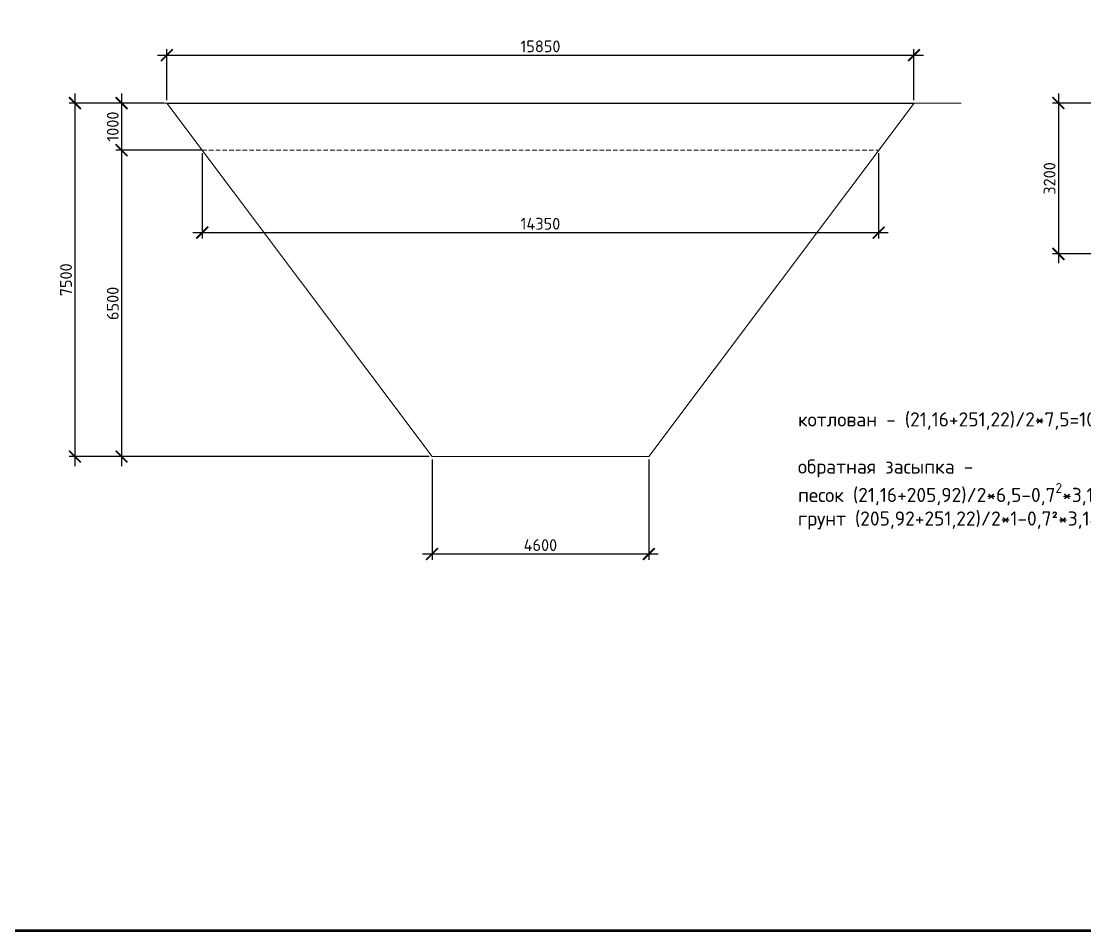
# Model space of a CAD drawing. Header units: metres. Extents: x 317593 to 442455, y 34945 to 102819.
# Drawn here: x 355529 to 378090, y 34945 to 54239 of the extents above; entities that cross this region are included whole.
import ezdxf

# ---------------------------------------------------------------- set-up
doc = ezdxf.new("R2010")
doc.units = ezdxf.units.M
doc.header["$PDSIZE"] = 1
doc.linetypes.add('невидимая', pattern=[9.525, 6.35, -3.175])
doc.layers.get('0').update_dxf_attribs({"lineweight": 0})
doc.layers.get('Defpoints').update_dxf_attribs({"color": 3})
for name, color, linetype, lineweight in [('второстепенные', 7, 'Continuous', 25), ('выноски', 7, 'Continuous', 15), ('Невидимая', 7, 'невидимая', 15)]:
    doc.layers.add(name, color=color, linetype=linetype, lineweight=lineweight)
doc.layers.add('помощь', color=1, linetype='Continuous', lineweight=0, plot=False)
doc.styles.add('ISOCPEUR', font='isocpeur.ttf')
doc.dimstyles.new('SPDS-ISOCUP', dxfattribs={"dimscale": 10, "dimtxt": 2.5, "dimasz": 2.5, "dimexe": 1.25, "dimexo": 0.625, "dimtad": 1, "dimdec": 0, "dimrnd": 0.001, "dimtxsty": 'ISOCPEUR', "dimblk": 'ARCHTICK', "dimcen": 2.5, "dimdle": 2, "dimadec": 0, "dimazin": 2, "dimtfac": 0.75, "dimtdec": 0, "dimtmove": 1, "dimatfit": 3, "dimfxl": 1, "dimtolj": 1, "dimarcsym": 1})

# ---------------------------------------------------------------- blocks, each defined once
blk = doc.blocks.new('_ArchTick')
at = {"color": 0, "linetype": 'ByBlock', "lineweight": 30, "const_width": 0.15}
blk.add_lwpolyline([(-0.5, -0.5), (0.5, 0.5)], dxfattribs=at)
blk = doc.blocks.new('*D68')
at = {"layer": 'Defpoints', "color": 0, "ltscale": 10, "transparency": 16777216}
for p in [(374468, 53519), (358618, 52504), (374468, 52504)]:
    blk.add_point(p, dxfattribs=at)
at = {"layer": 'помощь', "color": 0, "lineweight": -2, "ltscale": 10, "transparency": 16777216}
for p, q in [((358418, 53519), (374668, 53519)), ((358618, 52567), (358618, 53644)), ((374468, 52567), (374468, 53644))]:
    blk.add_line(p, q, dxfattribs=at)
at = {"layer": 'помощь', "color": 0, "lineweight": -2, "ltscale": 10, "transparency": 16777216, "xscale": 250, "yscale": 250, "zscale": 250, "rotation": 180}
blk.add_blockref('_ArchTick', (358618, 53519), dxfattribs=at)
at = {"layer": 'помощь', "color": 0, "lineweight": -2, "ltscale": 10, "transparency": 16777216, "xscale": 250, "yscale": 250, "zscale": 250}
blk.add_blockref('_ArchTick', (374468, 53519), dxfattribs=at)
at = {"layer": 'помощь', "color": 0, "ltscale": 10, "transparency": 16777216, "insert": (366543, 53706), "char_height": 250, "attachment_point": 5, "style": 'ISOCPEUR'}
blk.add_mtext('\\A1;15850', dxfattribs=at)
blk = doc.blocks.new('*D69')
at = {"layer": 'Defpoints', "color": 0, "ltscale": 10, "transparency": 16777216}
for p in [(359368, 51504), (373718, 51504), (373718, 49755)]:
    blk.add_point(p, dxfattribs=at)
at = {"layer": 'помощь', "color": 0, "lineweight": -2, "ltscale": 10, "transparency": 16777216}
for p, q in [((359368, 51442), (359368, 49630)), ((373718, 51442), (373718, 49630)), ((359168, 49755), (373918, 49755))]:
    blk.add_line(p, q, dxfattribs=at)
at = {"layer": 'помощь', "color": 0, "lineweight": -2, "ltscale": 10, "transparency": 16777216, "xscale": 250, "yscale": 250, "zscale": 250, "rotation": 180}
blk.add_blockref('_ArchTick', (359368, 49755), dxfattribs=at)
at = {"layer": 'помощь', "color": 0, "lineweight": -2, "ltscale": 10, "transparency": 16777216, "xscale": 250, "yscale": 250, "zscale": 250}
blk.add_blockref('_ArchTick', (373718, 49755), dxfattribs=at)
at = {"layer": 'помощь', "color": 0, "ltscale": 10, "transparency": 16777216, "insert": (366543, 49943), "char_height": 250, "attachment_point": 5, "style": 'ISOCPEUR'}
blk.add_mtext('\\A1;14350', dxfattribs=at)
blk = doc.blocks.new('*D70')
at = {"layer": 'Defpoints', "color": 0, "ltscale": 10, "transparency": 16777216}
for p in [(358618, 52504), (357657, 51504), (359368, 51504)]:
    blk.add_point(p, dxfattribs=at)
at = {"layer": 'помощь', "color": 0, "lineweight": -2, "ltscale": 10, "transparency": 16777216}
for p, q in [((357657, 52704), (357657, 51304)), ((358556, 52504), (357532, 52504)), ((359306, 51504), (357532, 51504))]:
    blk.add_line(p, q, dxfattribs=at)
at = {"layer": 'помощь', "color": 0, "lineweight": -2, "ltscale": 10, "transparency": 16777216, "xscale": 250, "yscale": 250, "zscale": 250}
for p, rotation in [((357657, 52504), 90), ((357657, 51504), 270)]:
    blk.add_blockref('_ArchTick', p, dxfattribs=dict(at, rotation=rotation))
at = {"layer": 'помощь', "color": 0, "ltscale": 10, "transparency": 16777216, "insert": (357470, 52004), "char_height": 250, "attachment_point": 5, "rotation": 90, "style": 'ISOCPEUR'}
blk.add_mtext('\\A1;1000', dxfattribs=at)
blk = doc.blocks.new('*D71')
at = {"layer": 'Defpoints', "color": 0, "ltscale": 10, "transparency": 16777216}
for p in [(359438, 51504), (357657, 45004), (364243, 45004)]:
    blk.add_point(p, dxfattribs=at)
at = {"layer": 'помощь', "color": 0, "lineweight": -2, "ltscale": 10, "transparency": 16777216}
for p, q in [((357657, 51704), (357657, 44804)), ((359376, 51504), (357532, 51504)), ((364181, 45004), (357532, 45004))]:
    blk.add_line(p, q, dxfattribs=at)
at = {"layer": 'помощь', "color": 0, "lineweight": -2, "ltscale": 10, "transparency": 16777216, "xscale": 250, "yscale": 250, "zscale": 250}
for p, rotation in [((357657, 51504), 90), ((357657, 45004), 270)]:
    blk.add_blockref('_ArchTick', p, dxfattribs=dict(at, rotation=rotation))
at = {"layer": 'помощь', "color": 0, "ltscale": 10, "transparency": 16777216, "insert": (357470, 48254), "char_height": 250, "attachment_point": 5, "rotation": 90, "style": 'ISOCPEUR'}
blk.add_mtext('\\A1;6500', dxfattribs=at)
blk = doc.blocks.new('*D72')
at = {"layer": 'Defpoints', "color": 0, "ltscale": 10, "transparency": 16777216}
for p in [(358618, 52504), (356667, 45004), (364243, 45004)]:
    blk.add_point(p, dxfattribs=at)
at = {"layer": 'помощь', "color": 0, "lineweight": -2, "ltscale": 10, "transparency": 16777216}
for p, q in [((356667, 52704), (356667, 44804)), ((358556, 52504), (356542, 52504)), ((364181, 45004), (356542, 45004))]:
    blk.add_line(p, q, dxfattribs=at)
at = {"layer": 'помощь', "color": 0, "lineweight": -2, "ltscale": 10, "transparency": 16777216, "xscale": 250, "yscale": 250, "zscale": 250}
for p, rotation in [((356667, 52504), 90), ((356667, 45004), 270)]:
    blk.add_blockref('_ArchTick', p, dxfattribs=dict(at, rotation=rotation))
at = {"layer": 'помощь', "color": 0, "ltscale": 10, "transparency": 16777216, "insert": (356479, 48754), "char_height": 250, "attachment_point": 5, "rotation": 90, "style": 'ISOCPEUR'}
blk.add_mtext('\\A1;7500', dxfattribs=at)
blk = doc.blocks.new('*D73')
at = {"layer": 'Defpoints', "color": 0, "ltscale": 10, "transparency": 16777216}
for p in [(364243, 45004), (368843, 45004), (368843, 42938)]:
    blk.add_point(p, dxfattribs=at)
at = {"layer": 'помощь', "color": 0, "lineweight": -2, "ltscale": 10, "transparency": 16777216}
for p, q in [((364243, 44942), (364243, 42813)), ((368843, 44942), (368843, 42813)), ((364043, 42938), (369043, 42938))]:
    blk.add_line(p, q, dxfattribs=at)
at = {"layer": 'помощь', "color": 0, "lineweight": -2, "ltscale": 10, "transparency": 16777216, "xscale": 250, "yscale": 250, "zscale": 250, "rotation": 180}
blk.add_blockref('_ArchTick', (364243, 42938), dxfattribs=at)
at = {"layer": 'помощь', "color": 0, "lineweight": -2, "ltscale": 10, "transparency": 16777216, "xscale": 250, "yscale": 250, "zscale": 250}
blk.add_blockref('_ArchTick', (368843, 42938), dxfattribs=at)
at = {"layer": 'помощь', "color": 0, "ltscale": 10, "transparency": 16777216, "insert": (366543, 43126), "char_height": 250, "attachment_point": 5, "style": 'ISOCPEUR'}
blk.add_mtext('\\A1;4600', dxfattribs=at)
blk = doc.blocks.new('*D94')
at = {"layer": 'Defpoints', "color": 0, "ltscale": 10, "transparency": 16777216}
for p in [(379483, 52504), (377532, 49304), (381883, 49304)]:
    blk.add_point(p, dxfattribs=at)
at = {"layer": 'помощь', "color": 0, "lineweight": -2, "ltscale": 10, "transparency": 16777216}
for p, q in [((377532, 52704), (377532, 49104)), ((379421, 52504), (377407, 52504)), ((381821, 49304), (377407, 49304))]:
    blk.add_line(p, q, dxfattribs=at)
at = {"layer": 'помощь', "color": 0, "lineweight": -2, "ltscale": 10, "transparency": 16777216, "xscale": 250, "yscale": 250, "zscale": 250}
for p, rotation in [((377532, 52504), 90), ((377532, 49304), 270)]:
    blk.add_blockref('_ArchTick', p, dxfattribs=dict(at, rotation=rotation))
at = {"layer": 'помощь', "color": 0, "ltscale": 10, "transparency": 16777216, "insert": (377344, 50904), "char_height": 250, "attachment_point": 5, "rotation": 90, "style": 'ISOCPEUR'}
blk.add_mtext('\\A1;3200', dxfattribs=at)

msp = doc.modelspace()

# ---------------------------------------------------------------- linework, layer by layer
at = {"layer": 'второстепенные', "ltscale": 10}
msp.add_lwpolyline([(358618.47, 52504.26), (374468.47, 52504.26)], dxfattribs=at)
at = {"layer": 'выноски'}
msp.add_lwpolyline([(357620.53, 52504.26), (358618.47, 52504.26), (364243.47, 45004.26), (368843.47, 45004.26), (374468.47, 52504.26), (375466.42, 52504.26)], dxfattribs=at)
at = {"layer": 'Невидимая', "ltscale": 15}
msp.add_lwpolyline([(359368.47, 51504.26), (373718.47, 51504.26)], dxfattribs=at)
at = {"layer": 'помощь', "lineweight": 53, "ltscale": 10}
msp.add_lwpolyline([(317592.76, 102819.38), (419633.95, 102819.38), (419633.95, 34945.23), (317592.76, 34945.23)], close=True, dxfattribs=at)

# ---------------------------------------------------------------- texts
at = {"layer": 'помощь', "ltscale": 10, "insert": (372006.36, 45942.33), "char_height": 300, "attachment_point": 1, "style": 'ISOCPEUR'}
msp.add_mtext_dynamic_manual_height_columns('\\A1;котлован - (21,16+251,22)/2*7,5=1021,43 м³\\P\\Pобратная засыпка - \\Pпесок (21,16+205,92)/2*6,5-0,7{\\H0.7x;\\S2^ ;}*3,14*6-0,68-2,3=725,8\\Pгрунт (205,92+251,22)/2*1-0,7²*3,14*1=227,03', width=16654.1222, gutter_width=2326.03, heights=[0], dxfattribs=at)

# ---------------------------------------------------------------- dimensions: what is measured, and where the dimension line sits
at = {"layer": 'помощь', "ltscale": 10}
for base, p1, p2, picture, middle in [((374468.47, 53518.58), (358618.47, 52504.26), (374468.47, 52504.26), '*D68', (366543.47, 53706.08)), ((373718.47, 49755.01), (359368.47, 51504.26), (373718.47, 51504.26), '*D69', (366543.47, 49942.51)), ((368843.47, 42938.1), (364243.47, 45004.26), (368843.47, 45004.26), '*D73', (366543.47, 43125.6))]:
    dim = msp.add_linear_dim(base=base, p1=p1, p2=p2, dimstyle='SPDS-ISOCUP', override={"dimscale": 100}, dxfattribs=at)
    dim.commit()
    dim.dimension.update_dxf_attribs({"geometry": picture, "text_midpoint": middle})
for base, p1, p2, picture, middle in [((356666.91, 45004.26), (358618.47, 52504.26), (364243.47, 45004.26), '*D72', (356479.41, 48754.26)), ((357657.44, 51504.26), (358618.47, 52504.26), (359368.47, 51504.26), '*D70', (357469.94, 52004.26)), ((377531.83, 49304.26), (379483.39, 52504.26), (381883.39, 49304.26), '*D94', (377344.33, 50904.26)), ((357657.44, 45004.26), (359438.47, 51504.26), (364243.47, 45004.26), '*D71', (357469.94, 48254.26))]:
    dim = msp.add_linear_dim(base=base, p1=p1, p2=p2, angle=90, dimstyle='SPDS-ISOCUP', override={"dimscale": 100}, dxfattribs=at)
    dim.commit()
    dim.dimension.update_dxf_attribs({"geometry": picture, "text_midpoint": middle})

doc.saveas('drawing.dxf')
